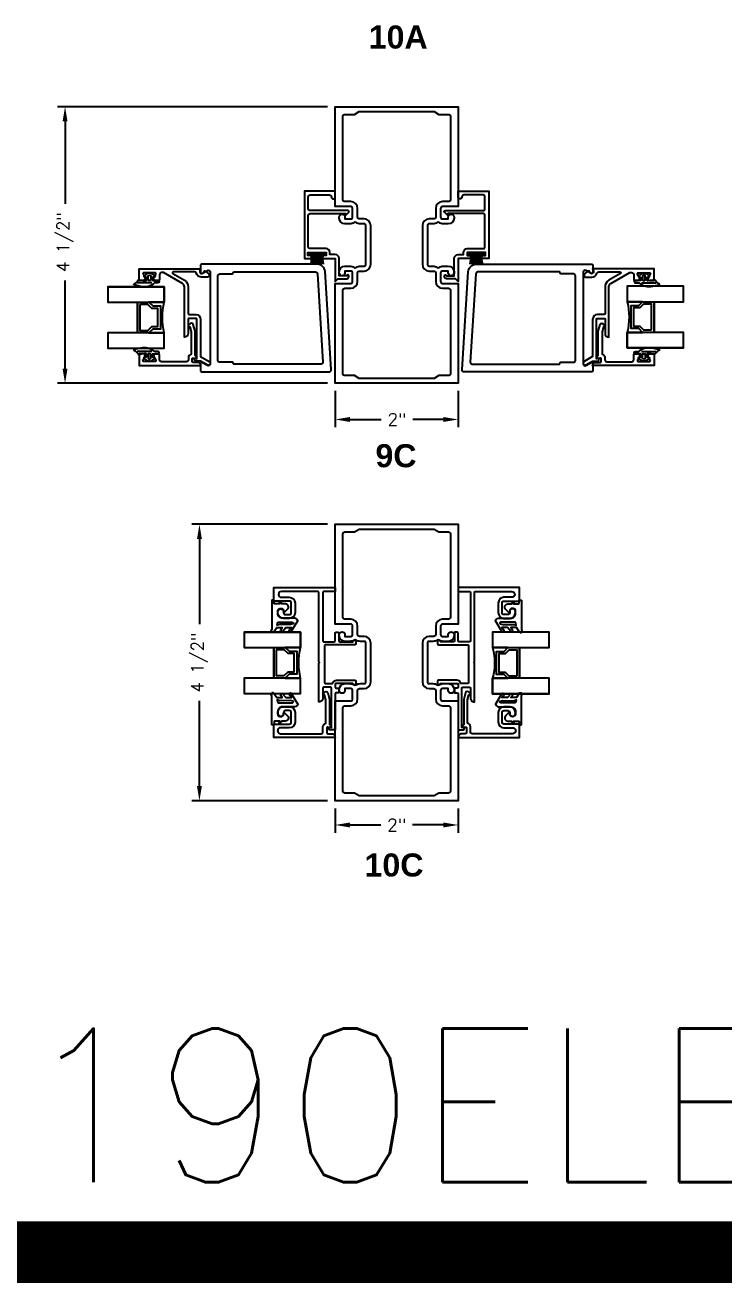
# Model space of a CAD drawing. Extents: x 0 to 139, y -24 to 89.
# Drawn here: x 45.53 to 48.37, y -9.9 to -4.79 of the extents above; entities that cross this region are included whole.
import ezdxf

# ---------------------------------------------------------------- set-up
doc = ezdxf.new("R2010")
doc.units = 0
doc.header["$MEASUREMENT"] = 0
doc.layers.get('DEFPOINTS').update_dxf_attribs({"linetype": 'CONTINUOUS'})
for name, color, linetype in [('R-ANNO-DIMS', 3, 'CONTINUOUS'), ('R-ANNO-TEXT', 6, 'CONTINUOUS'), ('R-DET1', 4, 'CONTINUOUS'), ('R-DET2', 2, 'CONTINUOUS'), ('R-OTLN', 1, 'CONTINUOUS'), ('R-PAT1', 5, 'CONTINUOUS'), ('TITLE', 7, 'CONTINUOUS')]:
    doc.layers.add(name, color=color, linetype=linetype)
doc.styles.get("Standard").update_dxf_attribs({"font": 'simplex'})
doc.styles.add('STYLE1', font='arialbd.ttf')
doc.dimstyles.new('1-4SIZE', dxfattribs={"dimtxt": 0.05, "dimasz": 0.06, "dimexe": 0.03125, "dimexo": 0.03125, "dimgap": 0.03125, "dimtad": 0, "dimdec": 5, "dimlfac": 4, "dimzin": 4, "dimtxsty": 'STANDARD', "dimcen": 0, "dimclrd": 256, "dimclre": 256, "dimclrt": 256, "dimazin": 3, "dimtfac": 1, "dimtdec": 5, "dimtofl": 0, "dimtmove": 0, "dimatfit": 3, "dimtolj": 1, "dimtzin": 4})

# ---------------------------------------------------------------- blocks, each defined once
blk = doc.blocks.new('*D113')
at = {"layer": 'DEFPOINTS', "color": 0}
for p in [(45.6922, -5.1199), (46.7917, -5.1199), (46.7917, -6.2449)]:
    blk.add_point(p, dxfattribs=at)
at = {"layer": 'R-ANNO-DIMS'}
for p, q in [((46.7604, -5.1199), (45.6609, -5.1199)), ((45.6922, -5.1799), (45.6922, -5.5143)), ((45.6922, -6.1849), (45.6922, -5.8268)), ((46.7604, -6.2449), (45.6609, -6.2449))]:
    blk.add_line(p, q, dxfattribs=at)
for points in [[(45.6822, -5.1799), (45.7022, -5.1799), (45.6922, -5.1199)], [(45.6822, -6.1849), (45.7022, -6.1849), (45.6922, -6.2449)]]:
    blk.add_solid(points, dxfattribs=at)
at = {"layer": 'R-ANNO-DIMS', "insert": (45.6922, -5.6705), "char_height": 0.05, "attachment_point": 5, "rotation": 90}
blk.add_mtext('\\A1;4 1/2"', dxfattribs=at)
blk = doc.blocks.new('*D114')
at = {"layer": 'DEFPOINTS', "color": 0}
for p in [(46.7917, -6.2449), (47.2917, -6.2449), (47.2917, -6.3922)]:
    blk.add_point(p, dxfattribs=at)
at = {"layer": 'R-ANNO-DIMS'}
for p, q in [((46.7917, -6.2761), (46.7917, -6.4235)), ((47.2917, -6.2761), (47.2917, -6.4235)), ((46.8517, -6.3922), (46.9783, -6.3922)), ((47.2317, -6.3922), (47.1075, -6.3922))]:
    blk.add_line(p, q, dxfattribs=at)
for points in [[(46.8517, -6.3822), (46.8517, -6.4022), (46.7917, -6.3922)], [(47.2317, -6.3822), (47.2317, -6.4022), (47.2917, -6.3922)]]:
    blk.add_solid(points, dxfattribs=at)
at = {"layer": 'R-ANNO-DIMS', "insert": (47.0429, -6.3922), "char_height": 0.05, "attachment_point": 5}
blk.add_mtext('\\A1;2"', dxfattribs=at)
blk = doc.blocks.new('*D118')
at = {"layer": 'DEFPOINTS', "color": 0}
for p in [(46.7917, -7.9433), (47.2917, -7.9433), (47.2917, -8.0417)]:
    blk.add_point(p, dxfattribs=at)
at = {"layer": 'R-ANNO-DIMS'}
for p, q in [((46.7917, -7.9746), (46.7917, -8.073)), ((47.2917, -7.9746), (47.2917, -8.073)), ((46.8517, -8.0417), (46.9771, -8.0417)), ((47.2317, -8.0417), (47.1063, -8.0417))]:
    blk.add_line(p, q, dxfattribs=at)
for points in [[(46.8517, -8.0317), (46.8517, -8.0517), (46.7917, -8.0417)], [(47.2317, -8.0317), (47.2317, -8.0517), (47.2917, -8.0417)]]:
    blk.add_solid(points, dxfattribs=at)
at = {"layer": 'R-ANNO-DIMS', "insert": (47.0417, -8.0417), "char_height": 0.05, "attachment_point": 5}
blk.add_mtext('\\A1;2"', dxfattribs=at)
blk = doc.blocks.new('*D106')
at = {"layer": 'DEFPOINTS', "color": 0}
for p in [(46.2391, -6.8183), (46.7917, -6.8183), (46.7917, -7.9433)]:
    blk.add_point(p, dxfattribs=at)
at = {"layer": 'R-ANNO-DIMS'}
for p, q in [((46.7604, -6.8183), (46.2078, -6.8183)), ((46.2391, -6.8783), (46.2391, -7.2246)), ((46.2391, -7.8833), (46.2391, -7.5371)), ((46.7604, -7.9433), (46.2078, -7.9433))]:
    blk.add_line(p, q, dxfattribs=at)
for points in [[(46.2291, -6.8783), (46.2491, -6.8783), (46.2391, -6.8183)], [(46.2291, -7.8833), (46.2491, -7.8833), (46.2391, -7.9433)]]:
    blk.add_solid(points, dxfattribs=at)
at = {"layer": 'R-ANNO-DIMS', "insert": (46.2391, -7.3808), "char_height": 0.05, "attachment_point": 5, "rotation": 90}
blk.add_mtext('\\A1;4 1/2"', dxfattribs=at)
blk = doc.blocks.new('WEATHERING')
at = {"layer": 'R-DET2'}
for p, q in [((0, 0), (0, -0.27)), ((0, 0), (0.03, 0)), ((0.03, 0), (0.03, -0.27)), ((0, -0.129), (-0.16, -0.129)), ((0, -0.139), (-0.16, -0.139)), ((0, -0.27), (0.03, -0.27))]:
    blk.add_line(p, q, dxfattribs=at)
for centre, radius, start, end in [((-0.056, 0.313), 0.361, 253.2416, 278.8875), ((-0.056, 0.313), 0.371, 253.7056, 278.6489), ((-0.057, 0.486), 0.557, 259.3278, 275.8729), ((-0.057, 0.486), 0.566, 259.5182, 275.7701), ((-0.063, 0.677), 0.77, 262.7557, 274.6832), ((-0.063, 0.677), 0.78, 262.849, 274.6238), ((-0.066, 1.463), 1.578, 266.5833, 272.3941), ((-0.067, -1.773), 1.619, 87.6382, 93.304), ((-0.064, -0.966), 0.8, 85.4377, 96.9231), ((-0.064, -0.966), 0.79, 85.3793, 97.0112), ((-0.058, -0.769), 0.58, 84.3053, 100.1631), ((-0.058, -0.769), 0.57, 84.2043, 100.3432), ((-0.056, -0.591), 0.38, 81.4567, 105.8164), ((-0.056, -0.591), 0.37, 81.2223, 106.2556)]:
    blk.add_arc(centre, radius, start, end, dxfattribs=at)
blk = doc.blocks.new('P2728_COMPRESS')
at = {"layer": 'R-DET2'}
blk.add_lwpolyline([(176.266, 42.927), (176.372, 42.753, -0.301952), (176.324, 42.713), (176.124, 42.713, 0.414214), (176.044, 42.633), (176.044, 42.594, 0.388879), (176.081, 42.554), (176.097, 42.553, 0.440011), (176.14, 42.593), (176.14, 42.607, -0.668179), (176.157, 42.614), (176.206, 42.566, -0.668179), (176.17, 42.48), (176.111, 42.48), (176.083, 42.441, -0.836323), (176.069, 42.447), (176.078, 42.48), (175.994, 42.48, 0.414214), (175.988, 42.474), (175.988, 42.424, -0.414214), (175.982, 42.418), (175.954, 42.418, -0.414214), (175.948, 42.424), (175.948, 42.862, 0.083245), (175.94, 42.911), (175.94, 42.911)], format="xyb", dxfattribs=at)
for points in [[(175.978, 42.937), (176.028, 42.864), (176.119, 42.864), (176.088, 42.905)], [(176.117, 42.931), (176.175, 42.864), (176.267, 42.864), (176.235, 42.902)]]:
    blk.add_lwpolyline(points, dxfattribs=at)
blk.add_lwpolyline([(176.039, 42.79, 0.372312), (176.054, 42.778), (176.284, 42.778, 0.668179), (176.295, 42.803), (176.252, 42.812), (176.078, 42.811), (176.034, 42.824)], format="xyb", close=True, dxfattribs=at)
at = {"layer": 'R-DET2', "ltscale": 0.1}
for centre, radius, start, end in [((175.962, 42.92), 0.0237, 22.2345, 202.2345), ((176.117, 42.901), 0.0297, 90, 171.5397), ((176.251, 42.914), 0.0199, 40.2978, 220.2978)]:
    blk.add_arc(centre, radius, start, end, dxfattribs=at)

msp = doc.modelspace()

# ---------------------------------------------------------------- linework, layer by layer
at = {"layer": 'R-DET1'}
for points in [[(46.8071939, -5.7369584, 0.414213562), (46.7916939, -5.7214584), (46.7699439, -5.7214584), (46.7699436, -5.7127084, 0.414213562), (46.7544436, -5.6972084), (46.6899439, -5.6972087, -0.414213562), (46.6821939, -5.6894587), (46.6821939, -5.5625839, -0.414213562), (46.6899439, -5.5548339), (46.8329439, -5.5548339), (46.8329439, -5.5625839), (46.8468565, -5.5486713, 0.668178638), (46.8442314, -5.5423337), (46.6899439, -5.5423339, -0.414213562), (46.6821939, -5.5345839), (46.6821939, -5.4867712, -0.414213562), (46.6899439, -5.4790212), (46.7684439, -5.4790212, -0.423380872), (46.7761934, -5.4870212, 0.999983871), (46.7916939, -5.4870209), (46.7916939, -5.4635209), (46.6666939, -5.4635209), (46.6666939, -5.7369584), (46.6949439, -5.7369584), (46.6949439, -5.7309584, 0.414213562), (46.6891939, -5.7252084), (46.6806936, -5.7252087), (46.6806936, -5.7127084), (46.7544436, -5.7127084), (46.7544436, -5.7252087), (46.7456939, -5.7252084, 0.414213562), (46.7399439, -5.7309584), (46.7399439, -5.7369584), (46.7916939, -5.7369584), (46.7916939, -5.8305837), (46.8024439, -5.8198337), (46.8389439, -5.8198334, 0.414213562), (46.8466939, -5.8120834), (46.8466939, -5.8073334, 1), (46.8391939, -5.8073334), (46.8071939, -5.8073334)], [(47.2761939, -5.7369584, -0.414213562), (47.2916939, -5.7214584), (47.3134439, -5.7214584), (47.3134441, -5.7127084, -0.414213562), (47.3289441, -5.6972084), (47.3934439, -5.6972087, 0.414213562), (47.4011939, -5.6894587), (47.4011939, -5.5625839, 0.414213562), (47.3934439, -5.5548339), (47.2504439, -5.5548339), (47.2504439, -5.5625839), (47.2365312, -5.5486713, -0.668178638), (47.2391564, -5.5423337), (47.3934439, -5.5423339, 0.414213562), (47.4011939, -5.5345839), (47.4011939, -5.4867712, 0.414213562), (47.3934439, -5.4790212), (47.3149439, -5.4790212, 0.423380872), (47.3071944, -5.4870212, -0.999983871), (47.2916939, -5.4870209), (47.2916939, -5.4635209), (47.4166939, -5.4635209), (47.4166939, -5.7369584), (47.3884439, -5.7369584), (47.3884439, -5.7309584, -0.414213562), (47.3941939, -5.7252084), (47.4026941, -5.7252087), (47.4026941, -5.7127084), (47.3289441, -5.7127084), (47.3289441, -5.7252087), (47.3376939, -5.7252084, -0.414213562), (47.3434439, -5.7309584), (47.3434439, -5.7369584), (47.2916939, -5.7369584), (47.2916939, -5.8305837), (47.2809439, -5.8198337), (47.2444439, -5.8198334, -0.414213562), (47.2366939, -5.8120834), (47.2366939, -5.8073334, -1), (47.2441939, -5.8073334), (47.2761939, -5.8073334)], [(46.1780808, -5.9730087), (46.1780808, -5.8525053, 0.267944175), (46.1703308, -5.8390818), (46.0932768, -5.7945948), (46.0845807, -5.7945948, 0.414213562), (46.0768307, -5.8023448), (46.0768307, -5.8228448, -0.414213562), (46.0730807, -5.8265948), (46.0600807, -5.8265948, -0.577350202), (46.053369, -5.8149698), (46.0614519, -5.8009698, 0.577350202), (46.0582043, -5.7953448), (46.0127071, -5.7953448, 0.577351988), (46.0094595, -5.8009698), (46.0175425, -5.8149697, -0.577351988), (46.0108308, -5.8265948), (45.9940808, -5.8265948), (45.9940808, -5.7790948), (46.2440807, -5.7790948), (46.2406342, -5.7877186, 0.869075611), (46.2539535, -5.7953461), (46.2595807, -5.7880947, -0.123332445), (46.2771617, -5.800263, -0.64476674), (46.2713478, -5.8130948), (46.2478308, -5.8130947, -0.330653628), (46.2262926, -5.797103, 0.33065332), (46.2188739, -5.7915948), (46.1330761, -5.7915948, 0.767326322), (46.1312011, -5.7985924), (46.1779558, -5.8255863, -0.26795022), (46.1935808, -5.8526495), (46.1935808, -5.9613447, 0.414213562), (46.1975808, -5.9653447), (46.2245808, -5.9653447, -0.414213562), (46.2440808, -5.9848447), (46.2440808, -6.136623), (46.2789558, -6.1567581, -1), (46.2712058, -6.1701815), (46.2440807, -6.1545208), (46.2201622, -6.1545208), (46.2170808, -6.1430208), (46.2285808, -6.1450486), (46.2285808, -5.9848447, 0.414213562), (46.2245808, -5.9808447), (46.1975808, -5.9808447, 0.414213562), (46.1935808, -5.9848447), (46.1935808, -6.0423447, -0.414213562), (46.1780808, -6.0578447)], [(47.905307, -5.9730087), (47.905307, -5.8525053, -0.267944175), (47.913057, -5.8390818), (47.990111, -5.7945948), (47.998807, -5.7945948, -0.414213562), (48.006557, -5.8023448), (48.006557, -5.8228448, 0.414213562), (48.010307, -5.8265948), (48.023307, -5.8265948, 0.577350202), (48.0300187, -5.8149698), (48.0219358, -5.8009698, -0.577350202), (48.0251834, -5.7953448), (48.0706807, -5.7953448, -0.577351988), (48.0739282, -5.8009698), (48.0658453, -5.8149697, 0.577351988), (48.0725569, -5.8265948), (48.089307, -5.8265948), (48.089307, -5.7790948), (47.839307, -5.7790948), (47.8427536, -5.7877186, -0.869075611), (47.8294343, -5.7953461), (47.8238071, -5.7880947, 0.123332445), (47.8062261, -5.800263, 0.64476674), (47.81204, -5.8130948), (47.835557, -5.8130947, 0.330653628), (47.8570952, -5.797103, -0.33065332), (47.8645139, -5.7915948), (47.9503116, -5.7915948, -0.767326322), (47.9521866, -5.7985924), (47.905432, -5.8255863, 0.26795022), (47.889807, -5.8526495), (47.889807, -5.9613447, -0.414213562), (47.885807, -5.9653447), (47.858807, -5.9653447, 0.414213562), (47.839307, -5.9848447), (47.839307, -6.136623), (47.804432, -6.1567581, 1), (47.812182, -6.1701815), (47.839307, -6.1545208), (47.8632256, -6.1545208), (47.866307, -6.1430208), (47.854807, -6.1450486), (47.854807, -5.9848447, -0.414213562), (47.858807, -5.9808447), (47.885807, -5.9808447, -0.414213562), (47.889807, -5.9848447), (47.889807, -6.0423447, 0.414213562), (47.905307, -6.0578447)], [(46.0108308, -6.1250486), (45.9940808, -6.1250486), (45.9940808, -6.1725486), (46.2440808, -6.1725486, 0.41421368), (46.2315808, -6.1600486), (46.2133308, -6.1600486, -0.414213562), (46.2095808, -6.1562986), (46.2095808, -6.1461674, -0.466306393), (46.2139819, -6.1424744), (46.2285808, -6.1450486, 0.252127774), (46.2210807, -6.1320487), (46.2210808, -6.0332986), (46.2138446, -6.0062929, 0.715752791), (46.1992072, -6.0053156, 1.179503687), (46.2001669, -6.0151342), (46.2055808, -6.0353394), (46.2055808, -6.1267243, 0.339713402), (46.1940808, -6.1416984), (46.1940808, -6.1492986, -0.414213523), (46.1863308, -6.1570486), (46.0845808, -6.1570486, -0.414213657), (46.0768308, -6.1492986), (46.0768308, -6.1287986, 0.414213562), (46.0730808, -6.1250486), (46.0600808, -6.1250486, 0.57736514), (46.0533693, -6.1366739), (46.061452, -6.1506736, -0.577351747), (46.0582044, -6.1562986), (46.0127071, -6.1562986, -0.577351362), (46.0094596, -6.1506736), (46.017518, -6.1367157, 0.579445689), (46.0108308, -6.1250486, -1)], [(48.072557, -6.1250486), (48.089307, -6.1250486), (48.089307, -6.1725486), (47.839307, -6.1725486, -0.41421368), (47.851807, -6.1600486), (47.870057, -6.1600486, 0.414213562), (47.873807, -6.1562986), (47.873807, -6.1461674, 0.466306393), (47.8694058, -6.1424744), (47.854807, -6.1450486, -0.252127774), (47.8623071, -6.1320487), (47.862307, -6.0332986), (47.8695431, -6.0062929, -0.715752791), (47.8841806, -6.0053156, -1.179503687), (47.8832209, -6.0151342), (47.877807, -6.0353394), (47.877807, -6.1267243, -0.339713402), (47.889307, -6.1416984), (47.889307, -6.1492986, 0.414213523), (47.897057, -6.1570486), (47.998807, -6.1570486, 0.414213657), (48.006557, -6.1492986), (48.006557, -6.1287986, -0.414213562), (48.010307, -6.1250486), (48.023307, -6.1250486, -0.57736514), (48.0300185, -6.1366739), (48.0219358, -6.1506736, 0.577351747), (48.0251834, -6.1562986), (48.0706806, -6.1562986, 0.577351362), (48.0739282, -6.1506736), (48.0658698, -6.1367157, -0.579445689), (48.072557, -6.1250486, 1)], [(46.7916939, -7.4692813), (46.7916939, -7.4812815, 0.414213562), (46.7954439, -7.4850315), (46.8066939, -7.4850315), (46.8066939, -7.5045313), (46.7954439, -7.5045313, 0.414213562), (46.7916939, -7.5082813), (46.7916939, -7.6552815), (46.7677752, -7.6552815), (46.7646939, -7.6437816), (46.7761939, -7.6458091), (46.7761939, -7.4847814, 0.414213562), (46.7724439, -7.4810314), (46.7449439, -7.4810314, 0.414213562), (46.7411939, -7.4847814), (46.7411939, -7.5250315), (46.7411939, -7.5250315, -0.418945781), (46.7254439, -7.5405295), (46.7254439, -7.3832812), (46.7279439, -7.3807815), (46.7254439, -7.3782815), (46.7254439, -7.0955315, 0.414213562), (46.7216939, -7.0917815), (46.5726939, -7.0917815, 1), (46.5726939, -7.1155315), (46.6049439, -7.1155315, -0.414213562), (46.6281939, -7.1387815), (46.6281939, -7.1780315, -0.414213562), (46.6049439, -7.2012815), (46.5814439, -7.2012815, -0.414213562), (46.5581939, -7.1780315), (46.5581939, -7.1739062, -1), (46.5814439, -7.1739062), (46.5814439, -7.1780315, 0.414214027), (46.5891939, -7.1857815), (46.6049439, -7.1857815, 0.414213097), (46.6126939, -7.1780315), (46.6126939, -7.1387815, 0.414213562), (46.6049439, -7.1310315), (46.5416939, -7.1310315), (46.5416939, -7.0762815), (46.7916939, -7.0762815), (46.7916939, -7.0917815), (46.7446939, -7.0917815, 0.414213562), (46.7409439, -7.0955315), (46.7409439, -7.2922815, 0.414213562), (46.7446939, -7.2960315), (46.7879439, -7.2960315, 0.414213562), (46.7916939, -7.2922815), (46.7916939, -7.2607815, -0.414213562), (46.7954439, -7.2570315), (46.8029439, -7.2570315, -0.414213562), (46.8066939, -7.2607815), (46.8066939, -7.2922815, 0.414213562), (46.8104439, -7.2960315), (46.8631939, -7.2960315, -1), (46.8756939, -7.2960315), (46.8756939, -7.3047812, -0.414213562), (46.8719439, -7.3085312), (46.7524439, -7.3085312, 0.414213562), (46.7486939, -7.3122812), (46.7486939, -7.4617813, 0.414213562), (46.7524439, -7.4655313), (46.7806326, -7.4655313, -0.347534726), (46.7964439, -7.4530316), (46.8719439, -7.4530315, -0.414213562), (46.8756939, -7.4567815), (46.8756939, -7.4655313, -1), (46.8631939, -7.4655313), (46.7954439, -7.4655313, 0.414213562)], [(47.2916939, -7.4692813), (47.2916939, -7.4812815, -0.414213562), (47.2879439, -7.4850315), (47.2766939, -7.4850315), (47.2766939, -7.5045313), (47.2879439, -7.5045313, -0.414213562), (47.2916939, -7.5082813), (47.2916939, -7.6552815), (47.3156125, -7.6552815), (47.3186939, -7.6437816), (47.3071939, -7.6458091), (47.3071939, -7.4847814, -0.414213562), (47.3109439, -7.4810314), (47.3384439, -7.4810314, -0.414213562), (47.3421939, -7.4847814), (47.3421939, -7.5250315), (47.3421939, -7.5250315, 0.418945781), (47.3579439, -7.5405295), (47.3579439, -7.3832812), (47.3554439, -7.3807815), (47.3579439, -7.3782815), (47.3579439, -7.0955315, -0.414213562), (47.3616939, -7.0917815), (47.5106939, -7.0917815, -1), (47.5106939, -7.1155315), (47.4784439, -7.1155315, 0.414213562), (47.4551939, -7.1387815), (47.4551939, -7.1780315, 0.414213562), (47.4784439, -7.2012815), (47.5019439, -7.2012815, 0.414213562), (47.5251939, -7.1780315), (47.5251939, -7.1739062, 1), (47.5019439, -7.1739062), (47.5019439, -7.1780315, -0.414214027), (47.4941939, -7.1857815), (47.4784439, -7.1857815, -0.414213097), (47.4706939, -7.1780315), (47.4706939, -7.1387815, -0.414213562), (47.4784439, -7.1310315), (47.5416939, -7.1310315), (47.5416939, -7.0762815), (47.2916939, -7.0762815), (47.2916939, -7.0917815), (47.3386939, -7.0917815, -0.414213562), (47.3424439, -7.0955315), (47.3424439, -7.2922815, -0.414213562), (47.3386939, -7.2960315), (47.2954439, -7.2960315, -0.414213562), (47.2916939, -7.2922815), (47.2916939, -7.2607815, 0.414213562), (47.2879439, -7.2570315), (47.2804439, -7.2570315, 0.414213562), (47.2766939, -7.2607815), (47.2766939, -7.2922815, -0.414213562), (47.2729439, -7.2960315), (47.2201939, -7.2960315, 1), (47.2076939, -7.2960315), (47.2076939, -7.3047812, 0.414213562), (47.2114439, -7.3085312), (47.3309439, -7.3085312, -0.414213562), (47.3346939, -7.3122812), (47.3346939, -7.4617813, -0.414213562), (47.3309439, -7.4655313), (47.3027552, -7.4655313, 0.347534726), (47.2869439, -7.4530316), (47.2114439, -7.4530315, 0.414213562), (47.2076939, -7.4567815), (47.2076939, -7.4655313, 1), (47.2201939, -7.4655313), (47.2879439, -7.4655313, -0.414213562)], [(46.7916836, -7.6858076), (46.7916836, -7.6858076), (46.5416836, -7.6858076), (46.5416836, -7.6310576), (46.6049336, -7.6310576, 0.414213562), (46.6126836, -7.6233076), (46.6126836, -7.5840576, 0.414213562), (46.6049336, -7.5763076), (46.5891836, -7.5763076, 0.414213562), (46.5814336, -7.5840576), (46.5814336, -7.5881828, -0.999995699), (46.5581836, -7.5881828), (46.5581836, -7.5840577, -0.414210521), (46.5814336, -7.5608076), (46.6049336, -7.5608076, -0.414210521), (46.6281836, -7.5840577), (46.6281836, -7.6233076, -0.414210521), (46.6049336, -7.6465577), (46.5690585, -7.6465577, 1.000002843), (46.5690585, -7.6703075), (46.7339336, -7.6703075, 0.414208088), (46.7416836, -7.6625575), (46.7416836, -7.6424574, -0.339690287), (46.7531836, -7.6274827), (46.7531836, -7.5330981), (46.7477697, -7.5128931, -1.179378286), (46.7468085, -7.5030747, -0.716064469), (46.7614494, -7.5040593), (46.7686836, -7.5310577), (46.7686836, -7.632531, -0.262905895), (46.7761836, -7.6458076), (46.7615848, -7.6432332, 0.466307263), (46.7571836, -7.6469263), (46.7571836, -7.6665576, 0.414242319), (46.7609336, -7.6703075), (46.7761836, -7.6703075, -0.41421037), (46.7916836, -7.6858075, -0.335481)], [(47.2916939, -7.6858091), (47.2916939, -7.6858091), (47.5416939, -7.6858091), (47.5416939, -7.6310591), (47.4784439, -7.6310591, -0.414213562), (47.4706939, -7.6233091), (47.4706939, -7.5840592, -0.414213562), (47.4784439, -7.5763092), (47.4941939, -7.5763092, -0.414213562), (47.5019439, -7.5840592), (47.5019439, -7.5881844, 0.999995699), (47.5251939, -7.5881844), (47.5251939, -7.5840592, 0.414210521), (47.5019439, -7.5608091), (47.4784439, -7.5608091, 0.414210521), (47.4551939, -7.5840592), (47.4551939, -7.6233091, 0.414210521), (47.4784439, -7.6465592), (47.514319, -7.6465592, -1.000002843), (47.514319, -7.670309), (47.3494439, -7.670309, -0.414208088), (47.3416939, -7.662559), (47.3416939, -7.6424589, 0.339690287), (47.3301939, -7.6274843), (47.3301939, -7.5330996), (47.3356078, -7.5128946, 1.179378286), (47.3365689, -7.5030762, 0.716064469), (47.3219281, -7.5040608), (47.3146939, -7.5310592), (47.3146939, -7.6325325, 0.262905895), (47.3071939, -7.6458091), (47.3217927, -7.6432348, -0.466307263), (47.3261939, -7.6469278), (47.3261939, -7.6665592, -0.414242319), (47.3224439, -7.670309), (47.3071939, -7.670309, 0.41421037), (47.2916939, -7.6858091, 0.335481)]]:
    msp.add_lwpolyline(points, format="xyb", close=True, dxfattribs=at)
at = {"layer": 'R-DET2'}
for points in [[(45.9996019, -5.850749), (45.9750747, -5.8445328, -0.477037012), (45.9726295, -5.8415125, 0.169063491), (45.989856, -5.8260236, -0.378808837), (45.9925192, -5.8240534), (46.0188483, -5.8288569, 0.346241915), (46.0228162, -5.8263664), (46.0228162, -5.8128447), (46.0152669, -5.812567, -0.608655902), (46.0139161, -5.8092808), (46.0230542, -5.8012031, -0.378617088), (46.0488282, -5.8012032), (46.0579664, -5.8092808, -0.608655902), (46.0566155, -5.812567), (46.0490662, -5.8128447), (46.0490662, -5.8265947), (46.0703162, -5.8265948, -1), (46.0703162, -5.8365948), (46.0565563, -5.8365947, -0.242563931)], [(46.0378162, -5.8050829, -0.341998713), (46.0415662, -5.8099241), (46.0415662, -5.8245947, -0.414213562), (46.0395662, -5.8265947), (46.0323162, -5.8265947, -0.414213562), (46.0303162, -5.8245947), (46.0303162, -5.8099241, -0.341998713), (46.0340662, -5.8050829, -0.127016654)], [(48.0842713, -5.8501604), (48.1087984, -5.8445328, 0.477037012), (48.1112437, -5.8415125, -0.169063491), (48.0940171, -5.8260236, 0.378808837), (48.091354, -5.8240534), (48.0650248, -5.8288569, -0.346241915), (48.0610569, -5.8263664), (48.0610569, -5.8128447), (48.0686062, -5.812567, 0.608655902), (48.0699571, -5.8092808), (48.0608189, -5.8012031, 0.378617088), (48.0350449, -5.8012032), (48.0259068, -5.8092808, 0.608655902), (48.0272576, -5.812567), (48.0348069, -5.8128447), (48.0348069, -5.8265947), (48.0135569, -5.8265948, 1), (48.013557, -5.8365948), (48.0273168, -5.8365947, 0.233133742)], [(48.0460569, -5.8050829, 0.341998713), (48.0423069, -5.8099241), (48.0423069, -5.8245947, 0.414213562), (48.0443069, -5.8265947), (48.0515569, -5.8265947, 0.414213562), (48.0535569, -5.8245947), (48.0535569, -5.8099241, 0.341998713), (48.0498069, -5.8050829, 0.127016654)], [(45.9991159, -6.1018608), (45.9745887, -6.1071105, 0.477037012), (45.9721435, -6.1101308, -0.169063491), (45.98937, -6.1256197, 0.378808837), (45.9920332, -6.1275899), (46.0183623, -6.1227864, -0.346241915), (46.0223302, -6.1252769), (46.0223302, -6.1387986), (46.0147809, -6.1390763, 0.608655902), (46.0134301, -6.1423625), (46.0225682, -6.1504402, 0.378617088), (46.0483422, -6.1504402), (46.0574804, -6.1423625, 0.608655902), (46.0561295, -6.1390763), (46.0485802, -6.1387986), (46.0485802, -6.1250486), (46.0698302, -6.1250486, 1), (46.0698302, -6.1150486), (46.0560703, -6.1150486, 0.227044018)], [(46.0373302, -6.1465604, 0.341998713), (46.0410802, -6.1417192), (46.0410802, -6.1270486, 0.414213562), (46.0390802, -6.1250486), (46.0318302, -6.1250486, 0.414213562), (46.0298302, -6.1270486), (46.0298302, -6.1417192, 0.341998713), (46.0335802, -6.1465604, 0.127016654)], [(48.0842713, -6.1012721), (48.1087985, -6.1071105, -0.477037012), (48.1112437, -6.1101308, 0.169063491), (48.0940172, -6.1256197, -0.378808837), (48.091354, -6.1275899), (48.0650249, -6.1227864, 0.346241915), (48.061057, -6.1252769), (48.061057, -6.1387986), (48.0686063, -6.1390763, -0.608655902), (48.0699571, -6.1423625), (48.060819, -6.1504402, -0.378617088), (48.035045, -6.1504402), (48.0259068, -6.1423625, -0.608655902), (48.0272577, -6.1390763), (48.034807, -6.1387986), (48.034807, -6.1250486), (48.013557, -6.1250486, -1), (48.013557, -6.1150486), (48.0273169, -6.1150486, -0.254587438)], [(48.046057, -6.1465604, -0.341998713), (48.042307, -6.1417192), (48.042307, -6.1270486, -0.414213562), (48.044307, -6.1250486), (48.051557, -6.1250486, -0.414213562), (48.053557, -6.1270486), (48.053557, -6.1417192, -0.341998713), (48.049807, -6.1465604, -0.127016654)]]:
    msp.add_lwpolyline(points, format="xyb", close=True, dxfattribs=at)
for points in [[(45.8663936, -5.8522237), (45.8663935, -5.9147237), (46.0961937, -5.9147237), (46.0961937, -5.8522237), (45.8663935, -5.8522237), (46.0961937, -5.8522237), (46.0961937, -5.9147237), (46.0336937, -5.9147237), (46.0491937, -5.9302237), (46.0804437, -5.9302237), (46.0804437, -6.0242237), (46.0491937, -6.0242237), (46.0336937, -6.0397237), (45.9866937, -6.0397237), (45.9866937, -5.9147237), (45.9866937, -6.0397237), (45.8663935, -6.0397237), (45.8663935, -6.1022237), (46.0961937, -6.1022237), (46.0961937, -6.0397237), (46.0336937, -6.0397237), (46.0961937, -6.0397237, -0.123310184), (46.0961937, -5.9147237, 1.56900442)], [(48.209732, -6.1005547), (48.2097321, -6.0380547), (47.9799319, -6.0380547), (47.9799319, -6.1005547), (48.2097321, -6.1005547), (47.9799319, -6.1005547), (47.9799319, -6.0380547), (48.0424319, -6.0380547), (48.0269319, -6.0225547), (47.9956819, -6.0225547), (47.9956819, -5.9285547), (48.0269319, -5.9285547), (48.0424319, -5.9130547), (48.0894319, -5.9130547), (48.0894319, -6.0380547), (48.0894319, -5.9130547), (48.2097321, -5.9130547), (48.2097321, -5.8505547), (47.9799319, -5.8505547), (47.9799319, -5.9130547), (48.0424319, -5.9130547), (47.9799319, -5.9130547, -0.123310184), (47.9799319, -6.0380547, 1.56900442)], [(46.4212584, -7.2567785), (46.4212583, -7.3192785), (46.6510585, -7.3192785), (46.6510585, -7.2567785), (46.4212583, -7.2567785), (46.6510585, -7.2567785), (46.6510585, -7.3192785), (46.5885585, -7.3192785), (46.6040585, -7.3347785), (46.6353085, -7.3347785), (46.6353085, -7.4287785), (46.6040585, -7.4287785), (46.5885585, -7.4442785), (46.5415585, -7.4442785), (46.5415585, -7.3192785), (46.5415585, -7.4442785), (46.4212583, -7.4442785), (46.4212583, -7.5067785), (46.6510585, -7.5067785), (46.6510585, -7.4442785), (46.5885585, -7.4442785), (46.6510585, -7.4442785, -0.123310184), (46.6510585, -7.3192785, 1.56900442)], [(47.6621189, -7.5076231), (47.662119, -7.4451231), (47.4323188, -7.4451231), (47.4323188, -7.5076231), (47.662119, -7.5076231), (47.4323188, -7.5076231), (47.4323188, -7.4451231), (47.4948188, -7.4451231), (47.4793188, -7.4296231), (47.4480688, -7.4296231), (47.4480688, -7.3356231), (47.4793188, -7.3356231), (47.4948188, -7.3201231), (47.5418188, -7.3201231), (47.5418188, -7.4451231), (47.5418188, -7.3201231), (47.662119, -7.3201231), (47.662119, -7.2576231), (47.4323188, -7.2576231), (47.4323188, -7.3201231), (47.4948188, -7.3201231), (47.4323188, -7.3201231, -0.123310184), (47.4323188, -7.4451231, 1.56900442)]]:
    msp.add_lwpolyline(points, format="xyb", dxfattribs=at)
for points in [[(46.0455188, -5.8365947), (45.9855747, -5.8365328)], [(48.0383544, -5.8365947), (48.0982984, -5.8365328)], [(45.9966937, -5.9247237), (45.9966937, -6.0297237), (46.0295515, -6.0297237), (46.0450515, -6.0142237), (46.0704437, -6.0142237), (46.0704437, -5.9402237), (46.0450515, -5.9402237), (46.0295515, -5.9247237), (45.9966937, -5.9247237)], [(48.0794319, -6.0280547), (48.0794319, -5.9230547), (48.0465741, -5.9230547), (48.0310741, -5.9385547), (48.0056819, -5.9385547), (48.0056819, -6.0125547), (48.0310741, -6.0125547), (48.0465741, -6.0280547), (48.0794319, -6.0280547)], [(46.0450328, -6.1150486), (45.9850888, -6.1151105)], [(48.0383544, -6.1150486), (48.0982984, -6.1151105)], [(46.5515585, -7.3292785), (46.5515585, -7.4342785), (46.5844164, -7.4342785), (46.5999164, -7.4187785), (46.6253085, -7.4187785), (46.6253085, -7.3447785), (46.5999164, -7.3447785), (46.5844164, -7.3292785), (46.5515585, -7.3292785)], [(47.5318188, -7.4351231), (47.5318188, -7.3301231), (47.498961, -7.3301231), (47.483461, -7.3456231), (47.4580688, -7.3456231), (47.4580688, -7.4196231), (47.483461, -7.4196231), (47.498961, -7.4351231), (47.5318188, -7.4351231)]]:
    msp.add_lwpolyline(points, dxfattribs=at)
at = {"layer": 'R-OTLN'}
for points in [[(46.8549439, -5.8386045, 0.414213562), (46.8626939, -5.8308545), (46.8626939, -5.7961045, 0.414213562), (46.8549439, -5.7883545), (46.8314439, -5.7883545), (46.8314439, -5.7958545, -0.414213562), (46.8199439, -5.8073545), (46.8196939, -5.8073545, -0.414213562), (46.8081939, -5.7958545), (46.8081939, -5.7916045, -0.414213562), (46.8314439, -5.7683545), (46.8514439, -5.7683545, -0.145063949), (46.8684711, -5.7734008, 0.296364458), (46.8769166, -5.7734008, -0.145063949), (46.8939439, -5.7683545), (46.9089439, -5.7683545, 0.414213562), (46.9166939, -5.7606045), (46.9166939, -5.6041045, 0.414213562), (46.9089439, -5.5963545), (46.8939439, -5.5963545, -0.145063949), (46.8769166, -5.5913082, 0.296364458), (46.8684711, -5.5913082, -0.145063949), (46.8514439, -5.5963545), (46.8314439, -5.5963545, -0.414213562), (46.8081939, -5.5731045), (46.8081939, -5.5688545, -0.414213562), (46.8196939, -5.5573545), (46.8199439, -5.5573545, -0.414213562), (46.8314439, -5.5688545), (46.8314439, -5.5763545), (46.8549439, -5.5763545, 0.414213562), (46.8626939, -5.5686045), (46.8626939, -5.5338545, 0.414213562), (46.8549439, -5.5261045), (46.7916939, -5.5261045), (46.7916939, -5.1198545), (47.2916939, -5.1198545), (47.2916939, -5.5261045), (47.2284439, -5.5261045, 0.414213562), (47.2206939, -5.5338545), (47.2206939, -5.5686045, 0.414213562), (47.2284439, -5.5763545), (47.2519439, -5.5763545), (47.2519439, -5.5688545, -0.414213562), (47.2634439, -5.5573545), (47.2636939, -5.5573545, -0.414213562), (47.2751939, -5.5688545), (47.2751939, -5.5731045, -0.414213562), (47.2519439, -5.5963545), (47.2319439, -5.5963545, -0.145063949), (47.2149166, -5.5913082, 0.296364458), (47.2064711, -5.5913082, -0.145063949), (47.1894439, -5.5963545), (47.1744439, -5.5963545, 0.414213562), (47.1666939, -5.6041045), (47.1666939, -5.7606045, 0.414213562), (47.1744439, -5.7683545), (47.1894439, -5.7683545, -0.145063949), (47.2064711, -5.7734008, 0.296364458), (47.2149166, -5.7734008, -0.145063949), (47.2319439, -5.7683545), (47.2519439, -5.7683545, -0.414213562), (47.2751939, -5.7916045), (47.2751939, -5.7958545, -0.414213562), (47.2636939, -5.8073545), (47.2634439, -5.8073545, -0.414213562), (47.2519439, -5.7958545), (47.2519439, -5.7883545), (47.2284439, -5.7883545, 0.414213562), (47.2206939, -5.7961045), (47.2206939, -5.8308545, 0.414213562), (47.2284439, -5.8386045), (47.2916939, -5.8386045), (47.2916939, -6.2448545), (46.7916939, -6.2448545), (46.7916939, -5.8386045)], [(46.8229439, -5.4983545), (46.8229439, -5.1588545, -0.414213562), (46.8306939, -5.1511045), (46.8699439, -5.1511045), (46.8894295, -5.1398545), (47.1939583, -5.1398545), (47.2134439, -5.1511045), (47.2526939, -5.1511045, -0.414213562), (47.2604439, -5.1588545), (47.2604439, -5.4983545, -0.414213562), (47.2526939, -5.5061045), (47.2284439, -5.5061045, 0.414213562), (47.2006939, -5.5338545), (47.2006939, -5.5686045, -0.414213562), (47.1929439, -5.5763545), (47.1744439, -5.5763545, 0.414213562), (47.1466939, -5.6041045), (47.1466939, -5.7606045, 0.414213562), (47.1744439, -5.7883545), (47.1929439, -5.7883545, -0.414213562), (47.2006939, -5.7961045), (47.2006939, -5.8308545, 0.414213562), (47.2284439, -5.8586045), (47.2526939, -5.8586045, -0.414213562), (47.2604439, -5.8663545), (47.2604439, -6.2058545, -0.414213562), (47.2526939, -6.2136045), (47.2134439, -6.2136045), (47.1939583, -6.2248545), (46.8894295, -6.2248545), (46.8699439, -6.2136045), (46.8306939, -6.2136045, -0.414213562), (46.8229439, -6.2058545), (46.8229439, -5.8663545, -0.414213562), (46.8306939, -5.8586045), (46.8549439, -5.8586045, 0.414213562), (46.8826939, -5.8308545), (46.8826939, -5.7961045, -0.414213562), (46.8904439, -5.7883545), (46.9089439, -5.7883545, 0.414213562), (46.9366939, -5.7606045), (46.9366939, -5.6041045, 0.414213562), (46.9089439, -5.5763545), (46.8904439, -5.5763545, -0.414213562), (46.8826939, -5.5686045), (46.8826939, -5.5338545, 0.414213562), (46.8549439, -5.5061045), (46.8306939, -5.5061045, -0.414213562)], [(46.7189323, -5.7608484), (46.2463823, -5.7608484, 0.414213562), (46.2438823, -5.7633484), (46.2438823, -5.7955984, 0.577563925), (46.2495073, -5.7988484), (46.2712573, -5.7862984, -0.576846629), (46.2828823, -5.7929984), (46.2828823, -6.1661984, -0.577921738), (46.2712573, -6.1729234), (46.2495073, -6.1603484, 0.577563925), (46.2438823, -6.1635984), (46.2438823, -6.1958484, 0.414213562), (46.2463823, -6.1983484), (46.7673814, -6.1983484, 0.432605765), (46.7751163, -6.1901153), (46.7501323, -5.7901484, 0.395866655), (46.7189323, -5.7608484)], [(47.3644555, -5.7608484), (47.8370055, -5.7608484, -0.414213562), (47.8395055, -5.7633484), (47.8395055, -5.7955984, -0.577563925), (47.8338805, -5.7988484), (47.8121305, -5.7862984, 0.576846629), (47.8005055, -5.7929984), (47.8005055, -6.1661984, 0.577921738), (47.8121305, -6.1729234), (47.8338805, -6.1603484, -0.577563925), (47.8395055, -6.1635984), (47.8395055, -6.1958484, -0.414213562), (47.8370055, -6.1983484), (47.3160064, -6.1983484, -0.432605765), (47.3082714, -6.1901153), (47.3332555, -5.7901484, -0.395866655), (47.3644555, -5.7608484)], [(46.3731323, -6.1593484), (46.3218823, -6.1593484, -0.414213562), (46.3141323, -6.1515984), (46.3141323, -5.8075984, -0.414213562), (46.3218823, -5.7998484), (46.3728823, -5.7998484, 0.413333333), (46.3766323, -5.7960984), (46.3766323, -5.7958484, -0.413333333), (46.3803823, -5.7920984), (46.7116515, -5.7920984, -0.396049913), (46.7193864, -5.7993651), (46.7418521, -6.1588651, -0.432613534), (46.7341172, -6.1670984), (46.3803823, -6.1670984, -0.423001409), (46.3766323, -6.1632234, 0.436834856)], [(47.7102555, -6.1593484), (47.7615055, -6.1593484, 0.414213562), (47.7692555, -6.1515984), (47.7692555, -5.8075984, 0.414213562), (47.7615055, -5.7998484), (47.7105055, -5.7998484, -0.413333333), (47.7067555, -5.7960984), (47.7067555, -5.7958484, 0.413333333), (47.7030055, -5.7920984), (47.3717363, -5.7920984, 0.396049913), (47.3640014, -5.7993651), (47.3415357, -6.1588651, 0.432613534), (47.3492706, -6.1670984), (47.7030055, -6.1670984, 0.423001409), (47.7067555, -6.1632234, -0.436834856)], [(46.8549439, -7.5370985, 0.414213562), (46.8626939, -7.5293485), (46.8626939, -7.4945985, 0.414213562), (46.8549439, -7.4868485), (46.8314439, -7.4868485), (46.8314439, -7.4943485, -0.414213562), (46.8199439, -7.5058485), (46.8196939, -7.5058485, -0.414213562), (46.8081939, -7.4943485), (46.8081939, -7.4900985, -0.414213562), (46.8314439, -7.4668485), (46.8514439, -7.4668485, -0.145063949), (46.8684711, -7.4718948, 0.296364458), (46.8769166, -7.4718948, -0.145063949), (46.8939439, -7.4668485), (46.9089439, -7.4668485, 0.414213562), (46.9166939, -7.4590985), (46.9166939, -7.3025985, 0.414213562), (46.9089439, -7.2948485), (46.8939439, -7.2948485, -0.145063949), (46.8769166, -7.2898022, 0.296364458), (46.8684711, -7.2898022, -0.145063949), (46.8514439, -7.2948485), (46.8314439, -7.2948485, -0.414213562), (46.8081939, -7.2715985), (46.8081939, -7.2673485, -0.414213562), (46.8196939, -7.2558485), (46.8199439, -7.2558485, -0.414213562), (46.8314439, -7.2673485), (46.8314439, -7.2748485), (46.8549439, -7.2748485, 0.414213562), (46.8626939, -7.2670985), (46.8626939, -7.2323485, 0.414213562), (46.8549439, -7.2245985), (46.7916939, -7.2245985), (46.7916939, -6.8183485), (47.2916939, -6.8183485), (47.2916939, -7.2245985), (47.2284439, -7.2245985, 0.414213562), (47.2206939, -7.2323485), (47.2206939, -7.2670985, 0.414213562), (47.2284439, -7.2748485), (47.2519439, -7.2748485), (47.2519439, -7.2673485, -0.414213562), (47.2634439, -7.2558485), (47.2636939, -7.2558485, -0.414213562), (47.2751939, -7.2673485), (47.2751939, -7.2715985, -0.414213562), (47.2519439, -7.2948485), (47.2319439, -7.2948485, -0.145063949), (47.2149166, -7.2898022, 0.296364458), (47.2064711, -7.2898022, -0.145063949), (47.1894439, -7.2948485), (47.1744439, -7.2948485, 0.414213562), (47.1666939, -7.3025985), (47.1666939, -7.4590985, 0.414213562), (47.1744439, -7.4668485), (47.1894439, -7.4668485, -0.145063949), (47.2064711, -7.4718948, 0.296364458), (47.2149166, -7.4718948, -0.145063949), (47.2319439, -7.4668485), (47.2519439, -7.4668485, -0.414213562), (47.2751939, -7.4900985), (47.2751939, -7.4943485, -0.414213562), (47.2636939, -7.5058485), (47.2634439, -7.5058485, -0.414213562), (47.2519439, -7.4943485), (47.2519439, -7.4868485), (47.2284439, -7.4868485, 0.414213562), (47.2206939, -7.4945985), (47.2206939, -7.5293485, 0.414213562), (47.2284439, -7.5370985), (47.2916939, -7.5370985), (47.2916939, -7.9433485), (46.7916939, -7.9433485), (46.7916939, -7.5370985)], [(46.8229439, -7.1968485), (46.8229439, -6.8573485, -0.414213562), (46.8306939, -6.8495985), (46.8699439, -6.8495985), (46.8894295, -6.8383485), (47.1939583, -6.8383485), (47.2134439, -6.8495985), (47.2526939, -6.8495985, -0.414213562), (47.2604439, -6.8573485), (47.2604439, -7.1968485, -0.414213562), (47.2526939, -7.2045985), (47.2284439, -7.2045985, 0.414213562), (47.2006939, -7.2323485), (47.2006939, -7.2670985, -0.414213562), (47.1929439, -7.2748485), (47.1744439, -7.2748485, 0.414213562), (47.1466939, -7.3025985), (47.1466939, -7.4590985, 0.414213562), (47.1744439, -7.4868485), (47.1929439, -7.4868485, -0.414213562), (47.2006939, -7.4945985), (47.2006939, -7.5293485, 0.414213562), (47.2284439, -7.5570985), (47.2526939, -7.5570985, -0.414213562), (47.2604439, -7.5648485), (47.2604439, -7.9043485, -0.414213562), (47.2526939, -7.9120985), (47.2134439, -7.9120985), (47.1939583, -7.9233485), (46.8894295, -7.9233485), (46.8699439, -7.9120985), (46.8306939, -7.9120985, -0.414213562), (46.8229439, -7.9043485), (46.8229439, -7.5648485, -0.414213562), (46.8306939, -7.5570985), (46.8549439, -7.5570985, 0.414213562), (46.8826939, -7.5293485), (46.8826939, -7.4945985, -0.414213562), (46.8904439, -7.4868485), (46.9089439, -7.4868485, 0.414213562), (46.9366939, -7.4590985), (46.9366939, -7.3025985, 0.414213562), (46.9089439, -7.2748485), (46.8904439, -7.2748485, -0.414213562), (46.8826939, -7.2670985), (46.8826939, -7.2323485, 0.414213562), (46.8549439, -7.2045985), (46.8306939, -7.2045985, -0.414213562)]]:
    msp.add_lwpolyline(points, format="xyb", close=True, dxfattribs=at)
at = {"layer": 'TITLE', "const_width": 0.25}
msp.add_lwpolyline([(0.25, -9.779273), (138.9080005, -9.779273)], dxfattribs=at)

# ---------------------------------------------------------------- block references
at = {"layer": 'R-PAT1', "yscale": 0.25, "zscale": 0.25}
for name, p, xscale, rotation in [('WEATHERING', (46.6840753, -5.7208482), 0.25, 90), ('WEATHERING', (47.3322051, -5.7208482), 0.25, 90), ('P2728_COMPRESS', (2.546581, 3.4772195), -0.25, 180), ('P2728_COMPRESS', (91.5367494, 3.4772195), 0.25, 180)]:
    msp.add_blockref(name, p, dxfattribs=dict(at, xscale=xscale, rotation=rotation))
for p, xscale in [((2.546581, -18.2389755), 0.25), ((91.5367494, -18.2389755), -0.25)]:
    msp.add_blockref('P2728_COMPRESS', p, dxfattribs=dict(at, xscale=xscale))

# ---------------------------------------------------------------- texts
at = {"layer": 'R-ANNO-TEXT', "char_height": 0.09375, "width": 1.787222288, "attachment_point": 3, "style": 'STYLE1'}
for s, insert in [('10A', (47.1681427, -4.7895105, 1.5526731)), ('9C', (47.1228427, -6.4926209, 1.5526731)), ('10C', (47.1510557, -8.1575974, 1.5526731))]:
    msp.add_mtext(s, dxfattribs=dict(at, insert=insert))
at = {"layer": 'TITLE'}
msp.add_text('190ELEV1', height=0.625, dxfattribs=at).set_placement((45.5135155, -9.4952294))

# ---------------------------------------------------------------- dimensions: what is measured, and where the dimension line sits
at = {"layer": 'R-ANNO-DIMS'}
for base, p2, angle, picture, middle in [((45.6921695, -5.1198545), (46.7916939, -5.1198545), 90, '*D113', (45.6921695, -5.6705061)), ((47.2916939, -6.3922228), (47.2916939, -6.2448545), 180, '*D114', (47.0428817, -6.3922228))]:
    dim = msp.add_linear_dim(base=base, p1=(46.7916939, -6.2448545), p2=p2, angle=angle, dimstyle='1-4SIZE', override={"dimpost": '"'}, dxfattribs=at)
    dim.commit()
    dim.dimension.update_dxf_attribs({"geometry": picture, "text_midpoint": middle, "dimtype": 160})
dim = msp.add_linear_dim(base=(46.2390724, -6.8183485), p1=(46.7916939, -7.9433485), p2=(46.7916939, -6.8183485), angle=90, dimstyle='1-4SIZE', override={"dimpost": '"'}, dxfattribs=at)
dim.commit()
dim.dimension.update_dxf_attribs({"geometry": '*D106', "text_midpoint": (46.2390724, -7.3808485)})
dim = msp.add_linear_dim(base=(47.2916939, -8.0417012), p1=(46.7916939, -7.9433485), p2=(47.2916939, -7.9433485), dimstyle='1-4SIZE', override={"dimpost": '"'}, dxfattribs=at)
dim.commit()
dim.dimension.update_dxf_attribs({"geometry": '*D118', "text_midpoint": (47.0416939, -8.0417012)})

doc.saveas('drawing.dxf')
